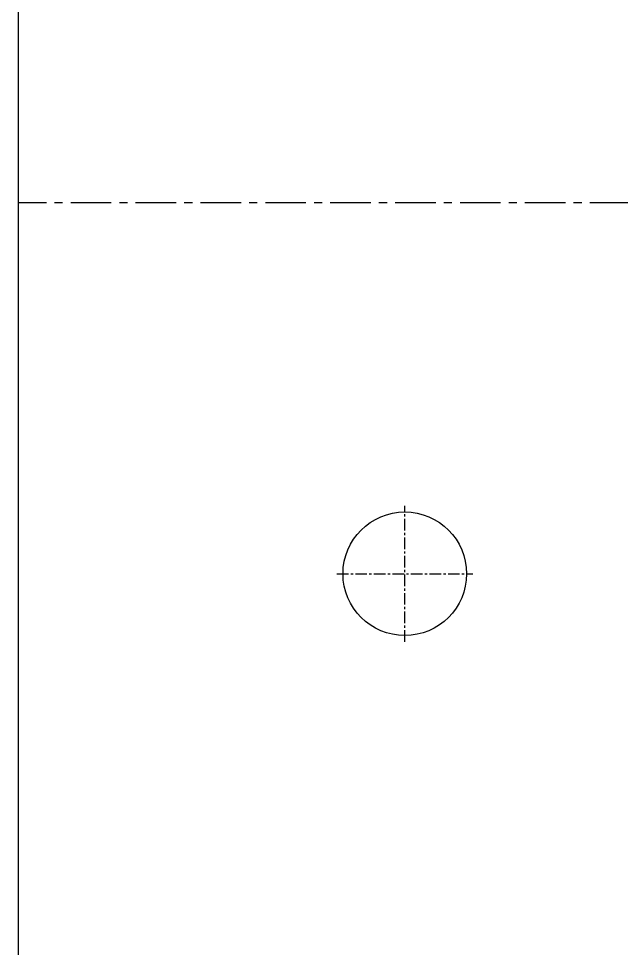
# Model space of a CAD drawing. Header units: millimetres. Extents: x 2750 to 4049, y 1371 to 1831.
# Drawn here: x 2791.3 to 2830.3, y 1567.1 to 1627.3 of the extents above; entities that cross this region are included whole.
import ezdxf

# ---------------------------------------------------------------- set-up
doc = ezdxf.new("R2010")
doc.units = ezdxf.units.MM
doc.linetypes.add('CENTER', pattern=[0.6, 0.375, -0.075, 0.075, -0.075])
doc.layers.add('11', color=7, linetype='Continuous')

msp = doc.modelspace()

# ---------------------------------------------------------------- linework, layer by layer
at = {"layer": '11', "color": 7, "linetype": 'Continuous'}
msp.add_line((2791.288, 1462.343), (2791.288, 1768.343), dxfattribs=at)
at = {"layer": '11', "color": 1, "linetype": 'CENTER', "ltscale": 7}
msp.add_line((2860.288, 1615.343), (2791.288, 1615.343), dxfattribs=at)
at = {"layer": '11', "color": 1, "linetype": 'CENTER', "ltscale": 2}
for p, q in [((2816.288, 1586.943), (2816.288, 1595.743)), ((2811.888, 1591.343), (2820.688, 1591.343))]:
    msp.add_line(p, q, dxfattribs=at)
at = {"layer": '11', "color": 7, "linetype": 'Continuous'}
msp.add_circle((2816.288, 1591.343), 4, dxfattribs=at)

doc.saveas('drawing.dxf')
